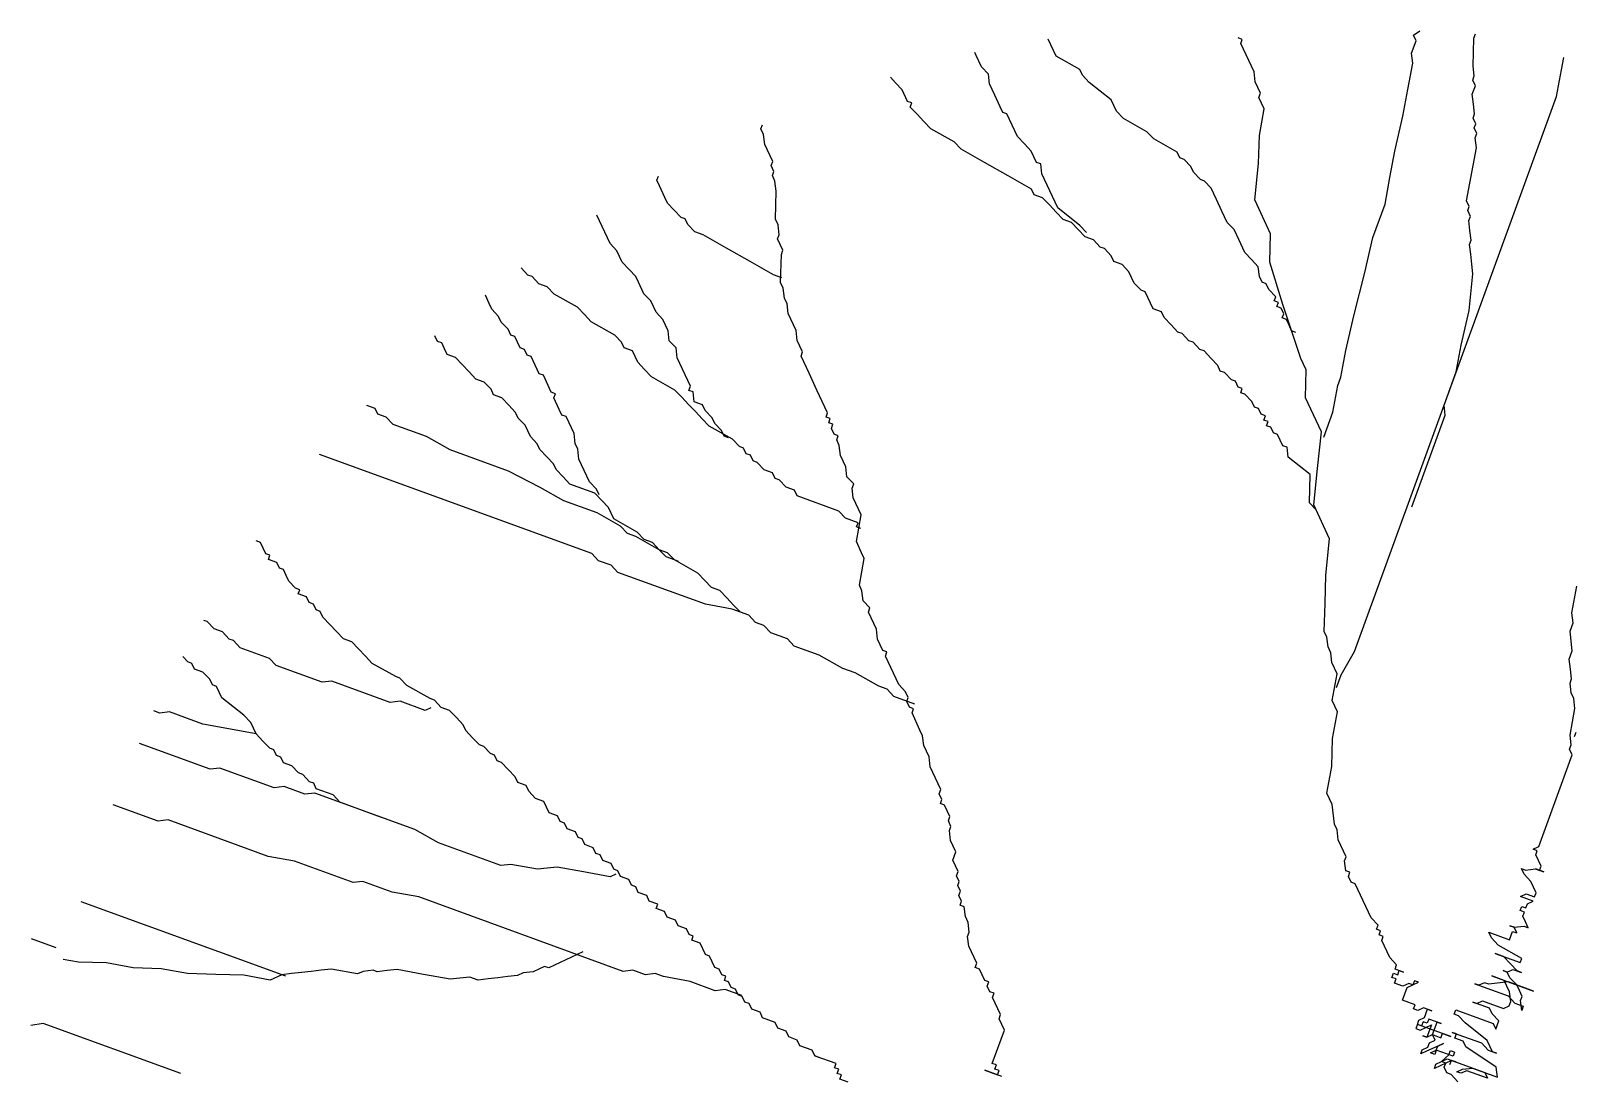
# Model space of a CAD drawing. Header units: inches. Extents: x -50945 to 250244, y -404780 to 18493.
# Drawn here: x 46233 to 46760, y -321195 to -320837 of the extents above; entities that cross this region are included whole.
import ezdxf

# ---------------------------------------------------------------- set-up
doc = ezdxf.new("R2010")
doc.units = ezdxf.units.IN
doc.header["$MEASUREMENT"] = 0
doc.linetypes.add('iGo户型优化31', pattern=[0.35, 0.25, -0.1])
doc.layers.add('iGo户型优化', color=7, linetype='Continuous')

# ---------------------------------------------------------------- blocks, each defined once
blk = doc.blocks.new('抖音iGo户型优化-0853')
at = {"layer": 'iGo户型优化', "color": 251, "ltscale": 100}
for p, q in [((-1047.16, -203444.22), (-1049.83, -203443.25)), ((-937.27, -203441.44), (-933.14, -203438.77)), ((-935.57, -203445.09), (-937.27, -203441.44)), ((-899.07, -203461.41), (-898.57, -203443.39)), ((-898.57, -203443.39), (-897.6, -203440.71)), ((-1217.89, -203454.58), (-1218.75, -203452.75)), ((-1169.94, -203447.76), (-1171.65, -203444.11)), ((-1166.54, -203455.07), (-1169.94, -203447.76)), ((-1048.13, -203446.9), (-1047.16, -203444.22)), ((-1043.03, -203457.86), (-1048.13, -203446.9)), ((-938.49, -203453.13), (-935.57, -203445.09)), ((-937.77, -203459.46), (-938.49, -203453.13)), ((-1214.49, -203461.88), (-1217.89, -203454.58)), ((-1210.11, -203466.51), (-1214.49, -203461.88)), ((-1151.46, -203463.59), (-1166.54, -203455.07)), ((-1149.76, -203467.24), (-1151.46, -203463.59)), ((-1041.33, -203461.51), (-1043.03, -203457.86)), ((-1039.62, -203465.17), (-1041.33, -203461.51)), ((-940.94, -203476.51), (-937.77, -203459.46)), ((-898.34, -203467.74), (-899.07, -203461.41)), ((-842.36, -203463.85), (-840.76, -203455.78)), ((-1269.74, -203472.11), (-1272.86, -203468.57)), ((-1265.37, -203476.73), (-1269.74, -203472.11)), ((-1209.39, -203472.84), (-1210.11, -203466.51)), ((-1205.98, -203480.15), (-1209.39, -203472.84)), ((-1145.38, -203471.87), (-1149.76, -203467.24)), ((-1131.27, -203483.07), (-1145.38, -203471.87)), ((-1038.9, -203471.5), (-1039.62, -203465.17)), ((-1037.2, -203475.15), (-1038.9, -203471.5)), ((-899.32, -203470.42), (-898.34, -203467.74)), ((-897.62, -203474.07), (-899.32, -203470.42)), ((-845.54, -203480.89), (-842.36, -203463.85)), ((-1261.96, -203484.04), (-1265.37, -203476.73)), ((-1202.58, -203487.45), (-1205.98, -203480.15)), ((-1127.86, -203490.38), (-1131.27, -203483.07)), ((-1035.49, -203478.8), (-1037.2, -203475.15)), ((-1036.47, -203481.48), (-1035.49, -203478.8)), ((-1033.07, -203488.79), (-1036.47, -203481.48)), ((-975.21, -203837.17), (-845.54, -203480.89)), ((-944.11, -203493.55), (-940.94, -203476.51)), ((-899.57, -203479.43), (-897.62, -203474.07)), ((-898.84, -203485.76), (-899.57, -203479.43)), ((-1259.29, -203485.02), (-1261.96, -203484.04)), ((-1260.26, -203487.69), (-1259.29, -203485.02)), ((-1255.88, -203492.32), (-1260.26, -203487.69)), ((-1251.5, -203496.95), (-1255.88, -203492.32)), ((-1200.88, -203491.11), (-1202.58, -203487.45)), ((-1198.2, -203492.08), (-1200.88, -203491.11)), ((-1194.8, -203499.39), (-1198.2, -203492.08)), ((-1123.49, -203495.01), (-1127.86, -203490.38)), ((-1036.24, -203505.84), (-1033.07, -203488.79)), ((-899.09, -203494.77), (-898.11, -203492.09)), ((-898.11, -203492.09), (-898.84, -203485.76)), ((-1356.04, -203501.68), (-1355.06, -203499)), ((-1354.34, -203505.34), (-1356.04, -203501.68)), ((-1247.13, -203501.58), (-1251.5, -203496.95)), ((-1232.04, -203510.1), (-1247.13, -203501.58)), ((-1193.1, -203503.04), (-1194.8, -203499.39)), ((-1191.39, -203506.69), (-1193.1, -203503.04)), ((-1108.4, -203503.53), (-1123.49, -203495.01)), ((-949.24, -203515.96), (-944.11, -203493.55)), ((-897.39, -203498.42), (-899.09, -203494.77)), ((-898.36, -203501.1), (-897.39, -203498.42)), ((-896.66, -203504.76), (-898.36, -203501.1)), ((-1353.61, -203511.67), (-1354.34, -203505.34)), ((-1350.21, -203518.97), (-1353.61, -203511.67)), ((-1227.66, -203514.73), (-1232.04, -203510.1)), ((-1187.02, -203511.32), (-1191.39, -203506.69)), ((-1182.64, -203515.95), (-1187.02, -203511.32)), ((-1104.02, -203508.16), (-1108.4, -203503.53)), ((-1088.94, -203516.68), (-1104.02, -203508.16)), ((-1036.74, -203523.86), (-1036.24, -203505.84)), ((-897.64, -203507.44), (-896.66, -203504.76)), ((-896.91, -203513.77), (-897.64, -203507.44)), ((-1348.51, -203522.63), (-1350.21, -203518.97)), ((-1349.48, -203525.3), (-1348.51, -203522.63)), ((-1212.58, -203523.25), (-1227.66, -203514.73)), ((-1180.94, -203519.6), (-1182.64, -203515.95)), ((-1179.23, -203523.25), (-1180.94, -203519.6)), ((-1087.24, -203520.33), (-1088.94, -203516.68)), ((-1084.56, -203521.31), (-1087.24, -203520.33)), ((-1080.18, -203525.94), (-1084.56, -203521.31)), ((-952.41, -203533), (-949.24, -203515.96)), ((-903.25, -203547.86), (-896.91, -203513.77)), ((-1422.86, -203534.69), (-1421.89, -203532.01)), ((-1347.78, -203528.96), (-1349.48, -203525.3)), ((-1348.75, -203531.64), (-1347.78, -203528.96)), ((-1347.05, -203535.29), (-1348.75, -203531.64)), ((-1197.49, -203531.77), (-1212.58, -203523.25)), ((-1182.41, -203540.3), (-1197.49, -203531.77)), ((-1176.56, -203524.23), (-1179.23, -203523.25)), ((-1175.83, -203530.56), (-1176.56, -203524.23)), ((-1165.62, -203552.48), (-1175.83, -203530.56)), ((-1078.48, -203529.59), (-1080.18, -203525.94)), ((-1074.1, -203534.22), (-1078.48, -203529.59)), ((-1039.18, -203547.24), (-1036.74, -203523.86)), ((-1421.16, -203538.34), (-1422.86, -203534.69)), ((-1417.76, -203545.65), (-1421.16, -203538.34)), ((-1346.33, -203541.62), (-1347.05, -203535.29)), ((-1346.82, -203559.64), (-1346.33, -203541.62)), ((-1180.71, -203543.95), (-1182.41, -203540.3)), ((-1071.42, -203535.19), (-1074.1, -203534.22)), ((-1067.05, -203539.82), (-1071.42, -203535.19)), ((-1065.34, -203543.47), (-1067.05, -203539.82)), ((-955.58, -203550.05), (-952.41, -203533)), ((-1416.06, -203549.3), (-1417.76, -203545.65)), ((-1411.68, -203553.93), (-1416.06, -203549.3)), ((-1175.35, -203545.9), (-1180.71, -203543.95)), ((-1170.97, -203550.53), (-1175.35, -203545.9)), ((-1166.6, -203555.15), (-1170.97, -203550.53)), ((-1151.51, -203563.68), (-1165.62, -203552.48)), ((-1063.64, -203547.12), (-1065.34, -203543.47)), ((-1060.24, -203554.43), (-1063.64, -203547.12)), ((-1028.97, -203569.15), (-1039.18, -203547.24)), ((-963.38, -203571.48), (-955.58, -203550.05)), ((-901.55, -203551.51), (-903.25, -203547.86)), ((-902.53, -203554.19), (-901.55, -203551.51)), ((-1459.63, -203560.74), (-1461.33, -203557.09)), ((-1454.52, -203571.7), (-1459.63, -203560.74)), ((-1407.3, -203558.55), (-1411.68, -203553.93)), ((-1404.62, -203559.53), (-1407.3, -203558.55)), ((-1402.92, -203563.18), (-1404.62, -203559.53)), ((-1345.12, -203563.29), (-1346.82, -203559.64)), ((-1162.22, -203559.78), (-1166.6, -203555.15)), ((-1156.86, -203561.73), (-1162.22, -203559.78)), ((-1152.49, -203566.36), (-1156.86, -203561.73)), ((-1056.84, -203561.73), (-1060.24, -203554.43)), ((-1052.46, -203566.36), (-1056.84, -203561.73)), ((-900.83, -203557.85), (-902.53, -203554.19)), ((-901.8, -203560.52), (-900.83, -203557.85)), ((-901.07, -203566.86), (-901.8, -203560.52)), ((-1452.82, -203575.35), (-1454.52, -203571.7)), ((-1398.54, -203567.81), (-1402.92, -203563.18)), ((-1393.19, -203569.76), (-1398.54, -203567.81)), ((-1378.11, -203578.28), (-1393.19, -203569.76)), ((-1345.37, -203572.31), (-1344.39, -203569.63)), ((-1343.67, -203575.96), (-1345.37, -203572.31)), ((-1344.39, -203569.63), (-1345.12, -203563.29)), ((-1148.11, -203570.98), (-1152.49, -203566.36)), ((-1147.13, -203568.31), (-1151.51, -203563.68)), ((-1142.75, -203572.93), (-1148.11, -203570.98)), ((-1050.76, -203570.01), (-1052.46, -203566.36)), ((-1045.65, -203580.97), (-1050.76, -203570.01)), ((-1029.47, -203587.17), (-1028.97, -203569.15)), ((-968.51, -203593.88), (-963.38, -203571.48)), ((-900.35, -203573.19), (-901.07, -203566.86)), ((-1448.44, -203579.98), (-1452.82, -203575.35)), ((-1446.74, -203583.63), (-1448.44, -203579.98)), ((-1363.02, -203586.8), (-1378.11, -203578.28)), ((-1341.97, -203579.61), (-1343.67, -203575.96)), ((-1343.44, -203600.31), (-1342.94, -203582.29)), ((-1342.94, -203582.29), (-1341.97, -203579.61)), ((-1138.38, -203577.56), (-1142.75, -203572.93)), ((-1135.7, -203578.53), (-1138.38, -203577.56)), ((-1131.32, -203583.16), (-1135.7, -203578.53)), ((-1041.27, -203585.6), (-1045.65, -203580.97)), ((-901.32, -203575.87), (-900.35, -203573.19)), ((-900.6, -203582.2), (-901.32, -203575.87)), ((-899.87, -203588.53), (-900.6, -203582.2)), ((-1505.65, -203595.57), (-1510.03, -203590.94)), ((-1445.04, -203587.29), (-1446.74, -203583.63)), ((-1440.66, -203591.92), (-1445.04, -203587.29)), ((-1436.28, -203596.54), (-1440.66, -203591.92)), ((-1347.94, -203595.33), (-1363.02, -203586.8)), ((-1129.62, -203586.81), (-1131.32, -203583.16)), ((-1124.27, -203588.76), (-1129.62, -203586.81)), ((-1119.89, -203593.39), (-1124.27, -203588.76)), ((-1036.89, -203590.23), (-1041.27, -203585.6)), ((-1036.17, -203596.56), (-1036.89, -203590.23)), ((-1021.21, -203614.45), (-1029.47, -203587.17)), ((-899.14, -203594.86), (-899.87, -203588.53)), ((-1502.97, -203596.54), (-1505.65, -203595.57)), ((-1498.59, -203601.17), (-1502.97, -203596.54)), ((-1493.24, -203603.11), (-1498.59, -203601.17)), ((-1434.58, -203600.2), (-1436.28, -203596.54)), ((-1431.18, -203607.5), (-1434.58, -203600.2)), ((-1342.58, -203597.28), (-1347.94, -203595.33)), ((-1341.73, -203603.96), (-1343.44, -203600.31)), ((-1116.48, -203600.7), (-1119.89, -203593.39)), ((-1112.11, -203605.32), (-1116.48, -203600.7)), ((-1034.47, -203600.21), (-1036.17, -203596.56)), ((-1031.79, -203601.19), (-1034.47, -203600.21)), ((-1030.09, -203604.84), (-1031.79, -203601.19)), ((-975.58, -203621.65), (-968.51, -203593.88)), ((-901.59, -203618.24), (-899.14, -203594.86)), ((-1530.48, -203613.83), (-1532.91, -203608.55)), ((-1488.86, -203607.74), (-1493.24, -203603.11)), ((-1473.78, -203616.27), (-1488.86, -203607.74)), ((-1426.8, -203612.13), (-1431.18, -203607.5)), ((-1425.1, -203615.78), (-1426.8, -203612.13)), ((-1341.01, -203610.3), (-1341.73, -203603.96)), ((-1339.31, -203613.95), (-1341.01, -203610.3)), ((-1109.43, -203606.3), (-1112.11, -203605.32)), ((-1106.03, -203613.6), (-1109.43, -203606.3)), ((-1025.71, -203609.47), (-1030.09, -203604.84)), ((-1026.68, -203612.15), (-1025.71, -203609.47)), ((-1024.01, -203613.12), (-1026.68, -203612.15)), ((-1528.78, -203617.48), (-1530.48, -203613.83)), ((-1524.4, -203622.11), (-1528.78, -203617.48)), ((-1522.7, -203625.76), (-1524.4, -203622.11)), ((-1469.4, -203620.89), (-1473.78, -203616.27)), ((-1465.02, -203625.52), (-1469.4, -203620.89)), ((-1423.4, -203619.43), (-1425.1, -203615.78)), ((-1419.02, -203624.06), (-1423.4, -203619.43)), ((-1338.58, -203620.28), (-1339.31, -203613.95)), ((-1336.88, -203623.93), (-1338.58, -203620.28)), ((-1104.32, -203617.26), (-1106.03, -203613.6)), ((-1098.97, -203619.2), (-1104.32, -203617.26)), ((-1097.27, -203622.86), (-1098.97, -203619.2)), ((-1024.98, -203615.8), (-1024.01, -203613.12)), ((-1022.31, -203616.77), (-1024.98, -203615.8)), ((-1020.6, -203620.43), (-1022.31, -203616.77)), ((-1021.58, -203623.1), (-1020.6, -203620.43)), ((-1009.55, -203649.03), (-1021.21, -203614.45)), ((-980.7, -203644.05), (-975.58, -203621.65)), ((-906.71, -203640.64), (-901.59, -203618.24)), ((-1518.32, -203630.39), (-1522.7, -203625.76)), ((-1516.62, -203634.04), (-1518.32, -203630.39)), ((-1449.93, -203634.04), (-1465.02, -203625.52)), ((-1415.62, -203631.37), (-1419.02, -203624.06)), ((-1414.89, -203637.7), (-1415.62, -203631.37)), ((-1335.18, -203627.59), (-1336.88, -203623.93)), ((-1333.47, -203631.24), (-1335.18, -203627.59)), ((-1332.75, -203637.57), (-1333.47, -203631.24)), ((-1092.89, -203627.49), (-1097.27, -203622.86)), ((-1088.51, -203632.11), (-1092.89, -203627.49)), ((-1018.9, -203624.08), (-1021.58, -203623.1)), ((-1017.2, -203627.73), (-1018.9, -203624.08)), ((-1015.5, -203631.38), (-1017.2, -203627.73)), ((-1012.82, -203632.36), (-1015.5, -203631.38)), ((-1563.59, -203638.18), (-1565.3, -203634.53)), ((-1560.92, -203639.15), (-1563.59, -203638.18)), ((-1559.22, -203642.81), (-1560.92, -203639.15)), ((-1513.94, -203635.02), (-1516.62, -203634.04)), ((-1512.24, -203638.67), (-1513.94, -203635.02)), ((-1510.54, -203642.32), (-1512.24, -203638.67)), ((-1445.56, -203638.67), (-1449.93, -203634.04)), ((-1443.85, -203642.32), (-1445.56, -203638.67)), ((-1410.51, -203642.33), (-1414.89, -203637.7)), ((-1331.05, -203641.22), (-1332.75, -203637.57)), ((-1329.34, -203644.88), (-1331.05, -203641.22)), ((-1085.84, -203633.09), (-1088.51, -203632.11)), ((-1081.46, -203637.71), (-1085.84, -203633.09)), ((-1078.78, -203638.69), (-1081.46, -203637.71)), ((-1074.4, -203643.32), (-1078.78, -203638.69)), ((-909.89, -203657.69), (-906.71, -203640.64)), ((-1557.51, -203646.46), (-1559.22, -203642.81)), ((-1552.16, -203648.41), (-1557.51, -203646.46)), ((-1547.78, -203653.04), (-1552.16, -203648.41)), ((-1507.86, -203643.3), (-1510.54, -203642.32)), ((-1506.16, -203646.95), (-1507.86, -203643.3)), ((-1503.49, -203647.92), (-1506.16, -203646.95)), ((-1498.38, -203658.88), (-1503.49, -203647.92)), ((-1438.5, -203644.27), (-1443.85, -203642.32)), ((-1435.1, -203651.58), (-1438.5, -203644.27)), ((-1430.72, -203656.21), (-1435.1, -203651.58)), ((-1409.78, -203648.66), (-1410.51, -203642.33)), ((-1408.08, -203652.31), (-1409.78, -203648.66)), ((-1330.32, -203647.56), (-1329.34, -203644.88)), ((-1326.92, -203654.86), (-1330.32, -203647.56)), ((-1071.73, -203644.29), (-1074.4, -203643.32)), ((-1067.35, -203648.92), (-1071.73, -203644.29)), ((-1062.97, -203653.54), (-1067.35, -203648.92)), ((-1006.14, -203656.34), (-1009.55, -203649.03)), ((-983.88, -203661.1), (-980.7, -203644.05)), ((-1543.4, -203657.66), (-1547.78, -203653.04)), ((-1539.03, -203662.29), (-1543.4, -203657.66)), ((-1495.7, -203659.86), (-1498.38, -203658.88)), ((-1490.6, -203670.82), (-1495.7, -203659.86)), ((-1426.34, -203660.83), (-1430.72, -203656.21)), ((-1411.26, -203669.36), (-1426.34, -203660.83)), ((-1406.38, -203655.96), (-1408.08, -203652.31)), ((-1401.28, -203666.92), (-1406.38, -203655.96)), ((-1325.21, -203658.51), (-1326.92, -203654.86)), ((-1320.11, -203669.47), (-1325.21, -203658.51)), ((-1061.27, -203657.2), (-1062.97, -203653.54)), ((-1058.59, -203658.17), (-1061.27, -203657.2)), ((-1054.21, -203662.8), (-1058.59, -203658.17)), ((-1006.64, -203674.36), (-1006.14, -203656.34)), ((-985.83, -203666.45), (-983.88, -203661.1)), ((-917.69, -203679.12), (-909.89, -203657.69)), ((-1533.67, -203664.24), (-1539.03, -203662.29)), ((-1529.29, -203668.87), (-1533.67, -203664.24)), ((-1527.59, -203672.52), (-1529.29, -203668.87)), ((-1487.92, -203671.79), (-1490.6, -203670.82)), ((-1406.88, -203673.98), (-1411.26, -203669.36)), ((-1402.25, -203669.6), (-1401.28, -203666.92)), ((-1399.57, -203670.58), (-1402.25, -203669.6)), ((-1398.85, -203676.91), (-1399.57, -203670.58)), ((-1318.41, -203673.13), (-1320.11, -203669.47)), ((-1051.54, -203663.77), (-1054.21, -203662.8)), ((-1049.83, -203667.43), (-1051.54, -203663.77)), ((-1047.16, -203668.4), (-1049.83, -203667.43)), ((-1048.13, -203671.08), (-1047.16, -203668.4)), ((-1045.46, -203672.05), (-1048.13, -203671.08)), ((-989, -203683.5), (-985.83, -203666.45)), ((-1603.53, -203681.28), (-1608.89, -203679.33)), ((-1601.83, -203684.93), (-1603.53, -203681.28)), ((-1522.24, -203674.47), (-1527.59, -203672.52)), ((-1517.86, -203679.09), (-1522.24, -203674.47)), ((-1513.48, -203683.72), (-1517.86, -203679.09)), ((-1488.9, -203674.47), (-1487.92, -203671.79)), ((-1485.49, -203681.77), (-1488.9, -203674.47)), ((-1402.5, -203678.61), (-1406.88, -203673.98)), ((-1398.12, -203683.24), (-1402.5, -203678.61)), ((-1393.49, -203678.86), (-1398.85, -203676.91)), ((-1391.79, -203682.51), (-1393.49, -203678.86)), ((-1315, -203680.43), (-1318.41, -203673.13)), ((-1313.3, -203684.08), (-1315, -203680.43)), ((-1041.08, -203676.68), (-1045.46, -203672.05)), ((-1039.38, -203680.33), (-1041.08, -203676.68)), ((-1036.7, -203681.31), (-1039.38, -203680.33)), ((-1035, -203684.96), (-1036.7, -203681.31)), ((-1003.24, -203681.66), (-1006.64, -203674.36)), ((-916.96, -203685.45), (-917.69, -203679.12)), ((-1596.48, -203686.88), (-1601.83, -203684.93)), ((-1592.1, -203691.51), (-1596.48, -203686.88)), ((-1570.69, -203699.3), (-1592.1, -203691.51)), ((-1511.78, -203687.37), (-1513.48, -203683.72)), ((-1507.4, -203692), (-1511.78, -203687.37)), ((-1483.79, -203685.43), (-1485.49, -203681.77)), ((-1481.12, -203686.4), (-1483.79, -203685.43)), ((-1477.71, -203693.71), (-1481.12, -203686.4)), ((-1393.74, -203687.87), (-1398.12, -203683.24)), ((-1389.36, -203692.49), (-1393.74, -203687.87)), ((-1387.41, -203687.14), (-1391.79, -203682.51)), ((-1385.71, -203690.79), (-1387.41, -203687.14)), ((-1381.33, -203695.42), (-1385.71, -203690.79)), ((-1314.28, -203686.76), (-1313.3, -203684.08)), ((-1311.6, -203687.74), (-1314.28, -203686.76)), ((-1312.58, -203690.42), (-1311.6, -203687.74)), ((-1309.9, -203691.39), (-1312.58, -203690.42)), ((-1310.87, -203694.07), (-1309.9, -203691.39)), ((-1032.32, -203685.93), (-1035, -203684.96)), ((-1033.3, -203688.61), (-1032.32, -203685.93)), ((-1030.62, -203689.59), (-1033.3, -203688.61)), ((-1031.6, -203692.27), (-1030.62, -203689.59)), ((-999.83, -203688.97), (-1003.24, -203681.66)), ((-996.43, -203696.28), (-999.83, -203688.97)), ((-994.85, -203699.57), (-989, -203683.5)), ((-938.41, -203744.38), (-916.96, -203685.45)), ((-1555.6, -203707.83), (-1570.69, -203699.3)), ((-1504, -203699.31), (-1507.4, -203692)), ((-1499.62, -203703.93), (-1504, -203699.31)), ((-1476.01, -203697.36), (-1477.71, -203693.71)), ((-1475.28, -203703.69), (-1476.01, -203697.36)), ((-1374.28, -203701.02), (-1389.36, -203692.49)), ((-1379.63, -203699.07), (-1381.33, -203695.42)), ((-1376.96, -203700.04), (-1379.63, -203699.07)), ((-1369.9, -203705.64), (-1374.28, -203701.02)), ((-1309.17, -203697.72), (-1310.87, -203694.07)), ((-1306.5, -203698.7), (-1309.17, -203697.72)), ((-1307.47, -203701.38), (-1306.5, -203698.7)), ((-1305.77, -203705.03), (-1307.47, -203701.38)), ((-1028.92, -203693.24), (-1031.6, -203692.27)), ((-1027.22, -203696.89), (-1028.92, -203693.24)), ((-1024.54, -203697.87), (-1027.22, -203696.89)), ((-1022.84, -203701.52), (-1024.54, -203697.87)), ((-998.88, -203719.65), (-996.43, -203696.28)), ((-1464.61, -203774.31), (-1639.35, -203710.72)), ((-1518.13, -203721.47), (-1555.6, -203707.83)), ((-1497.92, -203707.59), (-1499.62, -203703.93)), ((-1493.54, -203712.21), (-1497.92, -203707.59)), ((-1473.58, -203707.34), (-1475.28, -203703.69)), ((-1472.86, -203713.68), (-1473.58, -203707.34)), ((-1367.22, -203706.62), (-1369.9, -203705.64)), ((-1365.52, -203710.27), (-1367.22, -203706.62)), ((-1362.85, -203711.25), (-1365.52, -203710.27)), ((-1361.14, -203714.9), (-1362.85, -203711.25)), ((-1305.04, -203711.36), (-1305.77, -203705.03)), ((-1021.14, -203705.17), (-1022.84, -203701.52)), ((-1018.46, -203706.15), (-1021.14, -203705.17)), ((-1017.73, -203712.48), (-1018.46, -203706.15)), ((-1489.16, -203716.84), (-1493.54, -203712.21)), ((-1487.46, -203720.49), (-1489.16, -203716.84)), ((-1483.08, -203725.12), (-1487.46, -203720.49)), ((-1471.15, -203717.33), (-1472.86, -203713.68)), ((-1467.75, -203724.64), (-1471.15, -203717.33)), ((-1358.47, -203715.87), (-1361.14, -203714.9)), ((-1354.09, -203720.5), (-1358.47, -203715.87)), ((-1348.74, -203722.45), (-1354.09, -203720.5)), ((-1303.34, -203715.01), (-1305.04, -203711.36)), ((-1301.64, -203718.67), (-1303.34, -203715.01)), ((-1300.91, -203725), (-1301.64, -203718.67)), ((-1003.62, -203723.68), (-1017.73, -203712.48)), ((-1001.32, -203743.03), (-998.88, -203719.65)), ((-1497.69, -203731.94), (-1518.13, -203721.47)), ((-1478.7, -203729.75), (-1483.08, -203725.12)), ((-1462.65, -203735.59), (-1478.7, -203729.75)), ((-1466.05, -203728.29), (-1467.75, -203724.64)), ((-1461.67, -203732.92), (-1466.05, -203728.29)), ((-1347.03, -203726.1), (-1348.74, -203722.45)), ((-1344.36, -203727.08), (-1347.03, -203726.1)), ((-1339.98, -203731.7), (-1344.36, -203727.08)), ((-1296.53, -203729.63), (-1300.91, -203725)), ((-1297.51, -203732.3), (-1296.53, -203729.63)), ((-1004.12, -203741.7), (-1003.62, -203723.68)), ((-1482.6, -203740.46), (-1497.69, -203731.94)), ((-1461.19, -203748.26), (-1482.6, -203740.46)), ((-1458.27, -203740.22), (-1462.65, -203735.59)), ((-1459.97, -203736.57), (-1461.67, -203732.92)), ((-1453.89, -203744.85), (-1458.27, -203740.22)), ((-1334.63, -203733.65), (-1339.98, -203731.7)), ((-1332.92, -203737.3), (-1334.63, -203733.65)), ((-1306.16, -203747.05), (-1332.92, -203737.3)), ((-1296.78, -203738.64), (-1297.51, -203732.3)), ((-1293.38, -203745.94), (-1296.78, -203738.64)), ((-1446.11, -203756.78), (-1461.19, -203748.26)), ((-1450.49, -203752.15), (-1453.89, -203744.85)), ((-1301.78, -203751.67), (-1306.16, -203747.05)), ((-1294.85, -203766.64), (-1291.68, -203749.59)), ((-1291.68, -203749.59), (-1293.38, -203745.94)), ((-999.74, -203746.33), (-1004.12, -203741.7)), ((-991.11, -203764.95), (-1001.32, -203743.03)), ((-1435.4, -203760.68), (-1450.49, -203752.15)), ((-1441.73, -203761.41), (-1446.11, -203756.78)), ((-1431.02, -203765.31), (-1435.4, -203760.68)), ((-1293.75, -203754.6), (-1301.78, -203751.67)), ((-1294.72, -203757.28), (-1293.75, -203754.6)), ((-1292.05, -203758.25), (-1294.72, -203757.28)), ((-1677.28, -203767.17), (-1679.96, -203766.19)), ((-1675.58, -203770.82), (-1677.28, -203767.17)), ((-1436.38, -203763.36), (-1441.73, -203761.41)), ((-1421.29, -203771.88), (-1436.38, -203763.36)), ((-1425.67, -203767.25), (-1431.02, -203765.31)), ((-1421.29, -203771.88), (-1425.67, -203767.25)), ((-1291.45, -203773.95), (-1294.85, -203766.64)), ((-993.56, -203788.33), (-991.11, -203764.95)), ((-1673.88, -203774.47), (-1675.58, -203770.82)), ((-1671.2, -203775.45), (-1673.88, -203774.47)), ((-1672.17, -203778.13), (-1671.2, -203775.45)), ((-1666.82, -203780.07), (-1672.17, -203778.13)), ((-1665.12, -203783.73), (-1666.82, -203780.07)), ((-1460.23, -203778.94), (-1464.61, -203774.31)), ((-1452.2, -203781.86), (-1460.23, -203778.94)), ((-1415.94, -203773.83), (-1421.29, -203771.88)), ((-1416.91, -203776.51), (-1421.29, -203771.88)), ((-1411.56, -203778.46), (-1416.91, -203776.51)), ((-1411.56, -203778.46), (-1415.94, -203773.83)), ((-1396.47, -203786.98), (-1411.56, -203778.46)), ((-1408.88, -203779.43), (-1411.56, -203778.46)), ((-1292.92, -203794.65), (-1289.75, -203777.6)), ((-1289.75, -203777.6), (-1291.45, -203773.95)), ((-1662.44, -203784.7), (-1665.12, -203783.73)), ((-1660.74, -203788.35), (-1662.44, -203784.7)), ((-1659.04, -203792.01), (-1660.74, -203788.35)), ((-1447.83, -203786.49), (-1452.2, -203781.86)), ((-1391.62, -203806.95), (-1447.83, -203786.49)), ((-1392.1, -203791.61), (-1396.47, -203786.98)), ((-994.05, -203806.35), (-993.56, -203788.33)), ((-1654.66, -203796.63), (-1659.04, -203792.01)), ((-1651.98, -203797.61), (-1654.66, -203796.63)), ((-1652.96, -203800.29), (-1651.98, -203797.61)), ((-1647.61, -203802.24), (-1652.96, -203800.29)), ((-1387.72, -203796.24), (-1392.1, -203791.61)), ((-1382.36, -203798.18), (-1387.72, -203796.24)), ((-1377.99, -203802.81), (-1382.36, -203798.18)), ((-1291.22, -203798.3), (-1292.92, -203794.65)), ((-1290.49, -203804.63), (-1291.22, -203798.3)), ((-835.62, -203812.44), (-832.44, -203795.4)), ((-1645.9, -203805.89), (-1647.61, -203802.24)), ((-1643.23, -203806.86), (-1645.9, -203805.89)), ((-1641.53, -203810.52), (-1643.23, -203806.86)), ((-1374.58, -203810.12), (-1391.62, -203806.95)), ((-1373.61, -203807.44), (-1377.99, -203802.81)), ((-1369.23, -203812.07), (-1374.58, -203810.12)), ((-1369.23, -203812.07), (-1373.61, -203807.44)), ((-1286.11, -203809.26), (-1290.49, -203804.63)), ((-1287.09, -203811.94), (-1286.11, -203809.26)), ((-994.55, -203824.37), (-994.05, -203806.35)), ((-1711.42, -203818.06), (-1713.5, -203817.3)), ((-1707.04, -203822.69), (-1711.42, -203818.06)), ((-1638.85, -203811.49), (-1641.53, -203810.52)), ((-1637.15, -203815.14), (-1638.85, -203811.49)), ((-1628.39, -203824.4), (-1637.15, -203815.14)), ((-1363.88, -203814.01), (-1369.23, -203812.07)), ((-1359.5, -203818.64), (-1363.88, -203814.01)), ((-1354.14, -203820.59), (-1359.5, -203818.64)), ((-1283.68, -203819.24), (-1287.09, -203811.94)), ((-1281.98, -203822.9), (-1283.68, -203819.24)), ((-836.84, -203824.13), (-834.89, -203818.78)), ((-834.89, -203818.78), (-835.62, -203812.44)), ((-1701.69, -203824.64), (-1707.04, -203822.69)), ((-1697.31, -203829.26), (-1701.69, -203824.64)), ((-1694.64, -203830.24), (-1697.31, -203829.26)), ((-1690.26, -203834.87), (-1694.64, -203830.24)), ((-1624.01, -203829.03), (-1628.39, -203824.4)), ((-1618.66, -203830.97), (-1624.01, -203829.03)), ((-1349.77, -203825.22), (-1354.14, -203820.59)), ((-1339.06, -203829.11), (-1349.77, -203825.22)), ((-1334.68, -203833.74), (-1339.06, -203829.11)), ((-1281.26, -203829.23), (-1281.98, -203822.9)), ((-1279.55, -203832.88), (-1281.26, -203829.23)), ((-992.85, -203828.02), (-994.55, -203824.37)), ((-992.12, -203834.35), (-992.85, -203828.02)), ((-835.39, -203836.8), (-836.84, -203824.13)), ((-1671.52, -203841.69), (-1690.26, -203834.87)), ((-1614.28, -203835.6), (-1618.66, -203830.97)), ((-1609.9, -203840.23), (-1614.28, -203835.6)), ((-1318.62, -203839.59), (-1334.68, -203833.74)), ((-1303.54, -203848.11), (-1318.62, -203839.59)), ((-1277.85, -203836.53), (-1279.55, -203832.88)), ((-1275.18, -203837.51), (-1277.85, -203836.53)), ((-1276.15, -203840.19), (-1275.18, -203837.51)), ((-990.42, -203838.01), (-992.12, -203834.35)), ((-989.69, -203844.34), (-990.42, -203838.01)), ((-983.74, -203852.26), (-975.21, -203837.17)), ((-837.34, -203842.15), (-835.39, -203836.8)), ((-1723.85, -203843.87), (-1727.1, -203840.44)), ((-1721.17, -203844.85), (-1723.85, -203843.87)), ((-1719.47, -203848.5), (-1721.17, -203844.85)), ((-1714.12, -203850.45), (-1719.47, -203848.5)), ((-1667.14, -203846.31), (-1671.52, -203841.69)), ((-1637.7, -203857.03), (-1667.14, -203846.31)), ((-1605.53, -203844.86), (-1609.9, -203840.23)), ((-1590.44, -203853.38), (-1605.53, -203844.86)), ((-1295.51, -203851.03), (-1303.54, -203848.11)), ((-1272.75, -203847.49), (-1276.15, -203840.19)), ((-1271.05, -203851.15), (-1272.75, -203847.49)), ((-986.29, -203851.65), (-989.69, -203844.34)), ((-836.61, -203848.49), (-837.34, -203842.15)), ((-835.88, -203854.82), (-836.61, -203848.49)), ((-1709.74, -203855.08), (-1714.12, -203850.45)), ((-1708.04, -203858.73), (-1709.74, -203855.08)), ((-1705.36, -203859.7), (-1708.04, -203858.73)), ((-1703.66, -203863.36), (-1705.36, -203859.7)), ((-1631.37, -203856.3), (-1637.7, -203857.03)), ((-1593.9, -203869.94), (-1631.37, -203856.3)), ((-1587.76, -203854.35), (-1590.44, -203853.38)), ((-1583.39, -203858.98), (-1587.76, -203854.35)), ((-1568.3, -203867.5), (-1583.39, -203858.98)), ((-1280.42, -203859.56), (-1295.51, -203851.03)), ((-1275.07, -203861.51), (-1280.42, -203859.56)), ((-1267.64, -203858.45), (-1271.05, -203851.15)), ((-1263.26, -203863.08), (-1267.64, -203858.45)), ((-989.46, -203868.69), (-986.29, -203851.65)), ((-986.66, -203860.3), (-983.74, -203852.26)), ((-836.86, -203857.5), (-835.88, -203854.82)), ((-836.13, -203863.83), (-836.86, -203857.5)), ((-1701.96, -203867.01), (-1703.66, -203863.36)), ((-1687.85, -203878.21), (-1701.96, -203867.01)), ((-1587.57, -203869.21), (-1593.9, -203869.94)), ((-1571.51, -203875.05), (-1587.57, -203869.21)), ((-1565.62, -203868.48), (-1568.3, -203867.5)), ((-1561.25, -203873.11), (-1565.62, -203868.48)), ((-1270.69, -203866.13), (-1275.07, -203861.51)), ((-1257.31, -203871), (-1270.69, -203866.13)), ((-1261.56, -203866.73), (-1263.26, -203863.08)), ((-1262.54, -203869.41), (-1261.56, -203866.73)), ((-1260.84, -203873.06), (-1262.54, -203869.41)), ((-986.06, -203876), (-989.46, -203868.69)), ((-834.43, -203867.48), (-836.13, -203863.83)), ((-833.7, -203873.81), (-834.43, -203867.48)), ((-1741.88, -203876.75), (-1745.6, -203875.4)), ((-1735.55, -203876.02), (-1741.88, -203876.75)), ((-1714.14, -203883.81), (-1735.55, -203876.02)), ((-1683.47, -203882.84), (-1687.85, -203878.21)), ((-1567.86, -203873.35), (-1571.51, -203875.05)), ((-1555.89, -203875.05), (-1561.25, -203873.11)), ((-1551.51, -203879.68), (-1555.89, -203875.05)), ((-1547.14, -203884.31), (-1551.51, -203879.68)), ((-1258.16, -203874.04), (-1260.84, -203873.06)), ((-1259.13, -203876.72), (-1258.16, -203874.04)), ((-1254.03, -203887.68), (-1259.13, -203876.72)), ((-989.23, -203893.04), (-986.06, -203876)), ((-836.88, -203890.86), (-833.7, -203873.81)), ((-1680.07, -203890.15), (-1714.14, -203883.81)), ((-1680.07, -203890.15), (-1683.47, -203882.84)), ((-1545.43, -203887.96), (-1547.14, -203884.31)), ((-1541.06, -203892.59), (-1545.43, -203887.96)), ((-1252.33, -203891.33), (-1254.03, -203887.68)), ((-833.99, -203891.79), (-833.02, -203889.11)), ((-1709.53, -203912.79), (-1754.9, -203896.28)), ((-1675.69, -203894.77), (-1680.07, -203890.15)), ((-1671.31, -203899.4), (-1675.69, -203894.77)), ((-1668.63, -203900.38), (-1671.31, -203899.4)), ((-1536.68, -203897.22), (-1541.06, -203892.59)), ((-1534, -203898.19), (-1536.68, -203897.22)), ((-1529.62, -203902.82), (-1534, -203898.19)), ((-1251.6, -203897.66), (-1252.33, -203891.33)), ((-1249.9, -203901.31), (-1251.6, -203897.66)), ((-989.73, -203911.07), (-989.23, -203893.04)), ((-837.13, -203899.87), (-836.15, -203897.19)), ((-836.15, -203897.19), (-836.88, -203890.86)), ((-1666.93, -203904.03), (-1668.63, -203900.38)), ((-1664.25, -203905), (-1666.93, -203904.03)), ((-1662.55, -203908.66), (-1664.25, -203905)), ((-1657.2, -203910.6), (-1662.55, -203908.66)), ((-1526.95, -203903.79), (-1529.62, -203902.82)), ((-1525.24, -203907.44), (-1526.95, -203903.79)), ((-1522.57, -203908.42), (-1525.24, -203907.44)), ((-1518.19, -203913.05), (-1522.57, -203908.42)), ((-1248.2, -203904.97), (-1249.9, -203901.31)), ((-1247.47, -203911.3), (-1248.2, -203904.97)), ((-856.87, -203962.46), (-835.42, -203903.52)), ((-835.42, -203903.52), (-837.13, -203899.87)), ((-1703.2, -203912.06), (-1709.53, -203912.79)), ((-1668.4, -203924.73), (-1703.2, -203912.06)), ((-1652.82, -203915.23), (-1657.2, -203910.6)), ((-1650.14, -203916.21), (-1652.82, -203915.23)), ((-1645.77, -203920.83), (-1650.14, -203916.21)), ((-1513.81, -203917.67), (-1518.19, -203913.05)), ((-1512.11, -203921.33), (-1513.81, -203917.67)), ((-1244.07, -203918.6), (-1247.47, -203911.3)), ((-1242.37, -203922.26), (-1244.07, -203918.6)), ((-992.9, -203928.11), (-989.73, -203911.07)), ((-1662.07, -203924), (-1668.4, -203924.73)), ((-1648.69, -203928.87), (-1662.07, -203924)), ((-1642.36, -203928.14), (-1648.69, -203928.87)), ((-1643.09, -203921.81), (-1645.77, -203920.83)), ((-1641.39, -203925.46), (-1643.09, -203921.81)), ((-1578.12, -203951.52), (-1642.36, -203928.14)), ((-1630.68, -203929.36), (-1641.39, -203925.46)), ((-1626.3, -203933.98), (-1630.68, -203929.36)), ((-1506.76, -203923.27), (-1512.11, -203921.33)), ((-1505.05, -203926.93), (-1506.76, -203923.27)), ((-1500.68, -203931.56), (-1505.05, -203926.93)), ((-1240.66, -203925.91), (-1242.37, -203922.26)), ((-1241.64, -203928.59), (-1240.66, -203925.91)), ((-1239.94, -203932.24), (-1241.64, -203928.59)), ((-989.5, -203935.42), (-992.9, -203928.11)), ((-1742.89, -203946.16), (-1771.65, -203935.69)), ((-1599.54, -203943.73), (-1626.3, -203933.98)), ((-1495.32, -203933.5), (-1500.68, -203931.56)), ((-1493.62, -203937.16), (-1495.32, -203933.5)), ((-1491.92, -203940.81), (-1493.62, -203937.16)), ((-1240.91, -203934.92), (-1239.94, -203932.24)), ((-1238.24, -203935.89), (-1240.91, -203934.92)), ((-1236.53, -203939.55), (-1238.24, -203935.89)), ((-988.05, -203948.08), (-989.5, -203935.42)), ((-1736.56, -203945.42), (-1742.89, -203946.16)), ((-1672.32, -203968.81), (-1736.56, -203945.42)), ((-1486.57, -203942.76), (-1491.92, -203940.81)), ((-1484.86, -203946.41), (-1486.57, -203942.76)), ((-1482.19, -203947.39), (-1484.86, -203946.41)), ((-1480.49, -203951.04), (-1482.19, -203947.39)), ((-1234.83, -203943.2), (-1236.53, -203939.55)), ((-1235.81, -203945.88), (-1234.83, -203943.2)), ((-1234.11, -203949.53), (-1235.81, -203945.88)), ((-986.35, -203951.73), (-988.05, -203948.08)), ((-1563.04, -203960.04), (-1578.12, -203951.52)), ((-1475.13, -203952.99), (-1480.49, -203951.04)), ((-1473.43, -203956.64), (-1475.13, -203952.99)), ((-1470.75, -203957.61), (-1473.43, -203956.64)), ((-1469.05, -203961.27), (-1470.75, -203957.61)), ((-1235.08, -203952.21), (-1234.11, -203949.53)), ((-1234.35, -203958.54), (-1235.08, -203952.21)), ((-1230.95, -203965.85), (-1234.35, -203958.54)), ((-985.62, -203958.07), (-986.35, -203951.73)), ((-982.22, -203965.37), (-985.62, -203958.07)), ((-1655.29, -203971.97), (-1672.32, -203968.81)), ((-1522.89, -203974.66), (-1563.04, -203960.04)), ((-1463.7, -203963.22), (-1469.05, -203961.27)), ((-1462, -203966.87), (-1463.7, -203963.22)), ((-1459.32, -203967.84), (-1462, -203966.87)), ((-1457.62, -203971.5), (-1459.32, -203967.84)), ((-1232.9, -203971.21), (-1230.95, -203965.85)), ((-980.51, -203969.02), (-982.22, -203965.37)), ((-860.53, -203964.16), (-856.87, -203962.46)), ((-857.85, -203965.13), (-860.53, -203964.16)), ((-858.82, -203967.81), (-857.85, -203965.13)), ((-857.12, -203971.47), (-858.82, -203967.81)), ((-1617.81, -203985.61), (-1655.29, -203971.97)), ((-1516.56, -203973.93), (-1522.89, -203974.66)), ((-1499.53, -203977.09), (-1516.56, -203973.93)), ((-1493.2, -203976.36), (-1499.53, -203977.09)), ((-1486.87, -203975.63), (-1493.2, -203976.36)), ((-1469.83, -203978.8), (-1486.87, -203975.63)), ((-1452.8, -203981.97), (-1469.83, -203978.8)), ((-1452.27, -203973.44), (-1457.62, -203971.5)), ((-1450.56, -203977.1), (-1452.27, -203973.44)), ((-1447.89, -203978.07), (-1450.56, -203977.1)), ((-1446.19, -203981.72), (-1447.89, -203978.07)), ((-1231.2, -203974.86), (-1232.9, -203971.21)), ((-1229.5, -203978.51), (-1231.2, -203974.86)), ((-1230.47, -203981.19), (-1229.5, -203978.51)), ((-981.49, -203971.7), (-980.51, -203969.02)), ((-980.76, -203978.04), (-981.49, -203971.7)), ((-978.09, -203979.01), (-980.76, -203978.04)), ((-866.38, -203980.23), (-868.08, -203976.58)), ((-868.08, -203976.58), (-865.4, -203977.55)), ((-865.4, -203977.55), (-859.07, -203976.82)), ((-859.07, -203976.82), (-856.4, -203977.8)), ((-859.07, -203976.82), (-853.72, -203978.77)), ((-853.72, -203978.77), (-859.07, -203976.82)), ((-855.42, -203975.12), (-857.12, -203971.47)), ((-856.4, -203977.8), (-855.42, -203975.12)), ((-1611.48, -203984.88), (-1617.81, -203985.61)), ((-1592.75, -203991.7), (-1611.48, -203984.88)), ((-1449.15, -203980.26), (-1452.8, -203981.97)), ((-1440.83, -203983.67), (-1446.19, -203981.72)), ((-1439.13, -203987.33), (-1440.83, -203983.67)), ((-1436.45, -203988.3), (-1439.13, -203987.33)), ((-1434.75, -203991.95), (-1436.45, -203988.3)), ((-1228.77, -203984.84), (-1230.47, -203981.19)), ((-1229.75, -203987.52), (-1228.77, -203984.84)), ((-1228.04, -203991.17), (-1229.75, -203987.52)), ((-979.06, -203981.69), (-978.09, -203979.01)), ((-977.36, -203985.34), (-979.06, -203981.69)), ((-974.68, -203986.32), (-977.36, -203985.34)), ((-971.28, -203993.62), (-974.68, -203986.32)), ((-862, -203984.86), (-866.38, -203980.23)), ((-858.59, -203992.17), (-862, -203984.86)), ((-1660.92, -204045.76), (-1792.38, -203997.91)), ((-1575.71, -203994.87), (-1592.75, -203991.7)), ((-1444.56, -204042.6), (-1575.71, -203994.87)), ((-1429.4, -203993.9), (-1434.75, -203991.95)), ((-1427.7, -203997.55), (-1429.4, -203993.9)), ((-1422.34, -203999.5), (-1427.7, -203997.55)), ((-1229.02, -203993.85), (-1228.04, -203991.17)), ((-1227.32, -203997.51), (-1229.02, -203993.85)), ((-1228.29, -204000.19), (-1227.32, -203997.51)), ((-969.58, -203997.27), (-971.28, -203993.62)), ((-964.47, -204008.23), (-969.58, -203997.27)), ((-868.57, -203994.6), (-864.92, -203992.9)), ((-860.54, -203997.52), (-868.57, -203994.6)), ((-864.92, -203992.9), (-859.57, -203994.84)), ((-864.2, -203999.23), (-860.54, -203997.52)), ((-859.57, -203994.84), (-858.59, -203992.17)), ((-1423.32, -204002.18), (-1422.34, -203999.5)), ((-1417.97, -204004.13), (-1423.32, -204002.18)), ((-1416.26, -204007.78), (-1417.97, -204004.13)), ((-1410.91, -204009.73), (-1416.26, -204007.78)), ((-1225.62, -204001.16), (-1228.29, -204000.19)), ((-1224.89, -204007.49), (-1225.62, -204001.16)), ((-1223.19, -204011.14), (-1224.89, -204007.49)), ((-960.09, -204012.86), (-964.47, -204008.23)), ((-868.82, -204003.61), (-867.85, -204000.93)), ((-866.15, -204004.58), (-868.82, -204003.61)), ((-867.85, -204000.93), (-865.17, -204001.91)), ((-867.12, -204007.26), (-866.15, -204004.58)), ((-865.42, -204010.92), (-867.12, -204007.26)), ((-865.17, -204001.91), (-864.2, -203999.23)), ((-1409.21, -204013.38), (-1410.91, -204009.73)), ((-1403.86, -204015.33), (-1409.21, -204013.38)), ((-1402.15, -204018.99), (-1403.86, -204015.33)), ((-1223.44, -204020.15), (-1222.46, -204017.48)), ((-1222.46, -204017.48), (-1223.19, -204011.14)), ((-961.07, -204015.54), (-960.09, -204012.86)), ((-958.39, -204016.51), (-961.07, -204015.54)), ((-959.37, -204019.19), (-958.39, -204016.51)), ((-889.03, -204017.49), (-875.65, -204022.36)), ((-887.33, -204021.14), (-889.03, -204017.49)), ((-875.65, -204022.36), (-873.7, -204017)), ((-872.72, -204014.33), (-875.4, -204013.35)), ((-875.4, -204013.35), (-872.72, -204014.33)), ((-873.7, -204017), (-871.02, -204017.98)), ((-872.72, -204014.33), (-866.39, -204013.6)), ((-871.02, -204017.98), (-872.72, -204014.33)), ((-866.39, -204013.6), (-863.72, -204014.57)), ((-863.72, -204014.57), (-865.42, -204010.92)), ((-1808.42, -204027.48), (-1824.14, -204021.74)), ((-1399.48, -204019.96), (-1402.15, -204018.99)), ((-1400.45, -204022.64), (-1399.48, -204019.96)), ((-1395.1, -204024.59), (-1400.45, -204022.64)), ((-1393.4, -204028.24), (-1395.1, -204024.59)), ((-1391.7, -204031.89), (-1393.4, -204028.24)), ((-1222.71, -204026.49), (-1223.44, -204020.15)), ((-1219.31, -204033.79), (-1222.71, -204026.49)), ((-956.69, -204020.17), (-959.37, -204019.19)), ((-957.67, -204022.85), (-956.69, -204020.17)), ((-955.96, -204026.5), (-957.67, -204022.85)), ((-952.56, -204033.8), (-955.96, -204026.5)), ((-882.95, -204025.77), (-887.33, -204021.14)), ((-867.87, -204034.29), (-882.95, -204025.77)), ((-1794.05, -204036.74), (-1803.86, -204034.92)), ((-1776.04, -204037.23), (-1794.05, -204036.74)), ((-1759, -204040.4), (-1776.04, -204037.23)), ((-1477.65, -204033.59), (-1488.61, -204038.71)), ((-1474, -204031.89), (-1477.65, -204033.59)), ((-1470.35, -204030.18), (-1474, -204031.89)), ((-1389.02, -204032.87), (-1391.7, -204031.89)), ((-1385.62, -204040.17), (-1389.02, -204032.87)), ((-1217.6, -204037.45), (-1219.31, -204033.79)), ((-1218.58, -204040.12), (-1217.6, -204037.45)), ((-948.18, -204038.43), (-952.56, -204033.8)), ((-879.55, -204033.08), (-884.9, -204031.13)), ((-884.9, -204031.13), (-868.84, -204036.97)), ((-875.17, -204037.7), (-879.55, -204033.08)), ((-870.79, -204042.33), (-875.17, -204037.7)), ((-868.84, -204036.97), (-867.87, -204034.29)), ((-1740.99, -204040.89), (-1759, -204040.4)), ((-1723.96, -204044.05), (-1740.99, -204040.89)), ((-1705.95, -204044.54), (-1723.96, -204044.05)), ((-1687.94, -204045.03), (-1705.95, -204044.54)), ((-1670.9, -204048.2), (-1687.94, -204045.03)), ((-1663.6, -204044.79), (-1670.9, -204048.2)), ((-1657.27, -204044.06), (-1663.6, -204044.79)), ((-1650.94, -204043.33), (-1657.27, -204044.06)), ((-1644.62, -204042.6), (-1650.94, -204043.33)), ((-1638.29, -204041.87), (-1644.62, -204042.6)), ((-1631.96, -204041.14), (-1638.29, -204041.87)), ((-1614.92, -204044.3), (-1631.96, -204041.14)), ((-1611.27, -204042.6), (-1614.92, -204044.3)), ((-1604.94, -204041.87), (-1611.27, -204042.6)), ((-1602.27, -204042.84), (-1604.94, -204041.87)), ((-1595.94, -204042.11), (-1602.27, -204042.84)), ((-1589.61, -204041.38), (-1595.94, -204042.11)), ((-1572.58, -204044.55), (-1589.61, -204041.38)), ((-1555.54, -204047.71), (-1572.58, -204044.55)), ((-1549.21, -204046.98), (-1555.54, -204047.71)), ((-1542.88, -204046.25), (-1549.21, -204046.98)), ((-1537.53, -204048.2), (-1542.88, -204046.25)), ((-1531.2, -204047.47), (-1537.53, -204048.2)), ((-1524.87, -204046.74), (-1531.2, -204047.47)), ((-1518.55, -204046.01), (-1524.87, -204046.74)), ((-1512.22, -204045.28), (-1518.55, -204046.01)), ((-1508.57, -204043.58), (-1512.22, -204045.28)), ((-1502.24, -204042.85), (-1508.57, -204043.58)), ((-1494.93, -204039.44), (-1502.24, -204042.85)), ((-1492.26, -204040.41), (-1494.93, -204039.44)), ((-1488.61, -204038.71), (-1492.26, -204040.41)), ((-1438.23, -204041.87), (-1444.56, -204042.6)), ((-1430.2, -204044.8), (-1438.23, -204041.87)), ((-1423.87, -204044.07), (-1430.2, -204044.8)), ((-1418.52, -204046.01), (-1423.87, -204044.07)), ((-1401.48, -204049.18), (-1418.52, -204046.01)), ((-1382.94, -204041.15), (-1385.62, -204040.17)), ((-1381.24, -204044.8), (-1382.94, -204041.15)), ((-1378.56, -204045.77), (-1381.24, -204044.8)), ((-1379.54, -204048.45), (-1378.56, -204045.77)), ((-1215.9, -204041.1), (-1218.58, -204040.12)), ((-1212.5, -204048.4), (-1215.9, -204041.1)), ((-951.11, -204046.47), (-950.13, -204043.79)), ((-948.43, -204047.44), (-951.11, -204046.47)), ((-950.13, -204043.79), (-947.46, -204044.76)), ((-949.41, -204050.12), (-948.43, -204047.44)), ((-949.16, -204041.11), (-948.18, -204038.43)), ((-943.8, -204043.06), (-949.16, -204041.11)), ((-947.46, -204044.76), (-946.48, -204042.08)), ((-946.48, -204042.08), (-943.8, -204043.06)), ((-879.07, -204048.42), (-887.1, -204045.5)), ((-887.1, -204045.5), (-860.33, -204055.24)), ((-877.12, -204043.06), (-879.79, -204042.09)), ((-879.79, -204042.09), (-877.12, -204043.06)), ((-877.12, -204043.06), (-873.47, -204041.36)), ((-875.42, -204046.71), (-877.12, -204043.06)), ((-871.04, -204051.34), (-875.42, -204046.71)), ((-873.47, -204041.36), (-868.11, -204043.31)), ((-868.11, -204043.31), (-870.79, -204042.33)), ((-1385.42, -204055.03), (-1401.48, -204049.18)), ((-1379.09, -204054.3), (-1385.42, -204055.03)), ((-1376.86, -204049.43), (-1379.54, -204048.45)), ((-1368.39, -204058.19), (-1379.09, -204054.3)), ((-1375.16, -204053.08), (-1376.86, -204049.43)), ((-1372.48, -204054.05), (-1375.16, -204053.08)), ((-1370.78, -204057.71), (-1372.48, -204054.05)), ((-1368.1, -204058.68), (-1370.78, -204057.71)), ((-1209.82, -204049.38), (-1212.5, -204048.4)), ((-1210.8, -204052.06), (-1209.82, -204049.38)), ((-1209.1, -204055.71), (-1210.8, -204052.06)), ((-1206.42, -204056.68), (-1209.1, -204055.71)), ((-1207.39, -204059.36), (-1206.42, -204056.68)), ((-944.05, -204052.07), (-949.41, -204050.12)), ((-944.3, -204061.08), (-941.38, -204053.04)), ((-940.4, -204050.36), (-944.05, -204052.07)), ((-941.38, -204053.04), (-934.07, -204049.63)), ((-937.72, -204051.34), (-940.4, -204050.36)), ((-936.75, -204048.66), (-937.72, -204051.34)), ((-934.07, -204049.63), (-936.75, -204048.66)), ((-898.05, -204050.61), (-876.64, -204058.4)), ((-895.38, -204051.58), (-898.05, -204050.61)), ((-891.72, -204049.88), (-895.38, -204051.58)), ((-889.05, -204050.85), (-891.72, -204049.88)), ((-876.39, -204049.39), (-889.05, -204050.85)), ((-877.37, -204052.07), (-879.07, -204048.42)), ((-875.66, -204055.72), (-877.37, -204052.07)), ((-860.33, -204055.24), (-876.39, -204049.39)), ((-874.94, -204062.06), (-875.66, -204055.72)), ((-869.34, -204054.99), (-871.04, -204051.34)), ((-867.63, -204058.65), (-869.34, -204054.99)), ((-1366.4, -204062.33), (-1368.1, -204058.68)), ((-1363.72, -204063.31), (-1366.4, -204062.33)), ((-1362.02, -204066.96), (-1363.72, -204063.31)), ((-1356.67, -204068.91), (-1362.02, -204066.96)), ((-1205.69, -204063.02), (-1207.39, -204059.36)), ((-1202.29, -204070.32), (-1205.69, -204063.02)), ((-936.27, -204064), (-944.3, -204061.08)), ((-937.25, -204066.68), (-936.27, -204064)), ((-934.57, -204067.65), (-937.25, -204066.68)), ((-930.92, -204065.95), (-934.57, -204067.65)), ((-925.56, -204067.9), (-930.92, -204065.95)), ((-930.19, -204072.28), (-928.24, -204066.92)), ((-928.24, -204066.92), (-925.56, -204067.9)), ((-911.21, -204070.09), (-910.23, -204067.41)), ((-910.23, -204067.41), (-886.14, -204076.18)), ((-888.57, -204066.2), (-899.28, -204062.3)), ((-899.28, -204062.3), (-896.6, -204063.27)), ((-896.6, -204063.27), (-892.95, -204061.57)), ((-892.95, -204061.57), (-879.56, -204066.44)), ((-886.87, -204069.85), (-888.57, -204066.2)), ((-879.56, -204066.44), (-875.91, -204064.74)), ((-876.64, -204058.4), (-872.26, -204063.03)), ((-875.91, -204064.74), (-874.94, -204062.06)), ((-872.26, -204063.03), (-866.91, -204064.98)), ((-868.61, -204061.33), (-867.63, -204058.65)), ((-867.88, -204067.66), (-868.61, -204061.33)), ((-866.91, -204064.98), (-867.88, -204067.66)), ((-1816.67, -204076.04), (-1824.56, -204077.28)), ((-1728.34, -204108.19), (-1816.67, -204076.04)), ((-1354.97, -204072.56), (-1356.67, -204068.91)), ((-1346.94, -204075.49), (-1354.97, -204072.56)), ((-1345.24, -204079.14), (-1346.94, -204075.49)), ((-1203.26, -204073), (-1202.29, -204070.32)), ((-1201.56, -204076.65), (-1203.26, -204073)), ((-1199.86, -204080.31), (-1201.56, -204076.65)), ((-934.82, -204076.67), (-935.79, -204079.34)), ((-934.82, -204076.67), (-933.84, -204073.99)), ((-932.14, -204077.64), (-934.82, -204076.67)), ((-913.4, -204084.46), (-934.82, -204076.67)), ((-933.84, -204073.99), (-930.19, -204072.28)), ((-931.17, -204074.96), (-932.14, -204077.64)), ((-928.49, -204075.94), (-931.17, -204074.96)), ((-929.46, -204078.61), (-925.81, -204076.91)), ((-925.81, -204076.91), (-928.74, -204084.95)), ((-927.51, -204073.26), (-928.49, -204075.94)), ((-919.48, -204076.18), (-927.51, -204073.26)), ((-925.09, -204083.24), (-922.16, -204075.2)), ((-922.16, -204075.2), (-919.48, -204076.18)), ((-908.53, -204071.07), (-911.21, -204070.09)), ((-904.15, -204075.69), (-908.53, -204071.07)), ((-890.04, -204086.9), (-904.15, -204075.69)), ((-882.49, -204074.48), (-886.87, -204069.85)), ((-886.14, -204076.18), (-884.44, -204079.83)), ((-884.44, -204079.83), (-882.49, -204074.48)), ((-1339.88, -204081.09), (-1345.24, -204079.14)), ((-1338.18, -204084.74), (-1339.88, -204081.09)), ((-1332.83, -204086.69), (-1338.18, -204084.74)), ((-1331.13, -204090.34), (-1332.83, -204086.69)), ((-1207.66, -204101.74), (-1199.86, -204080.31)), ((-935.79, -204079.34), (-933.12, -204080.32)), ((-933.12, -204080.32), (-929.46, -204078.61)), ((-928.74, -204084.95), (-931.41, -204083.97)), ((-931.41, -204083.97), (-928.74, -204084.95)), ((-928.74, -204084.95), (-925.09, -204083.24)), ((-927.04, -204088.6), (-923.38, -204086.89)), ((-923.38, -204086.89), (-925.09, -204083.24)), ((-925.09, -204083.24), (-919.73, -204085.19)), ((-919.73, -204085.19), (-918.76, -204082.51)), ((-918.76, -204082.51), (-913.4, -204084.46)), ((-912.43, -204081.78), (-893.69, -204088.6)), ((-909.75, -204082.75), (-912.43, -204081.78)), ((-910.73, -204085.43), (-909.75, -204082.75)), ((-905.37, -204087.38), (-910.73, -204085.43)), ((-903.67, -204091.03), (-905.37, -204087.38)), ((-886.64, -204094.2), (-890.04, -204086.9)), ((-1323.1, -204093.26), (-1331.13, -204090.34)), ((-1321.39, -204096.92), (-1323.1, -204093.26)), ((-1318.72, -204097.89), (-1321.39, -204096.92)), ((-1307.81, -204101.83), (-1321.19, -204096.96)), ((-932.64, -204095.66), (-931.66, -204092.98)), ((-928.99, -204093.96), (-932.64, -204095.66)), ((-931.66, -204092.98), (-928.01, -204091.28)), ((-921.68, -204090.55), (-928.99, -204093.96)), ((-928.01, -204091.28), (-927.04, -204088.6)), ((-926.31, -204094.93), (-922.66, -204093.23)), ((-923.63, -204095.9), (-926.31, -204094.93)), ((-922.66, -204093.23), (-923.63, -204095.9)), ((-922.66, -204093.23), (-921.68, -204090.55)), ((-911.95, -204097.12), (-922.66, -204093.23)), ((-921.68, -204090.55), (-918.03, -204088.84)), ((-918.03, -204088.84), (-921.68, -204090.55)), ((-919.25, -204100.53), (-914.63, -204096.15)), ((-914.63, -204096.15), (-913.65, -204093.47)), ((-913.65, -204093.47), (-910.98, -204094.44)), ((-910.98, -204094.44), (-911.95, -204097.12)), ((-884.21, -204104.19), (-903.67, -204091.03)), ((-893.69, -204088.6), (-889.31, -204093.23)), ((-889.31, -204093.23), (-883.96, -204095.18)), ((-883.96, -204095.18), (-886.64, -204094.2)), ((-1308.78, -204104.51), (-1307.81, -204101.83)), ((-1306.11, -204105.48), (-1308.78, -204104.51)), ((-1307.08, -204108.16), (-1306.11, -204105.48)), ((-1201.58, -204110.02), (-1212.29, -204106.12)), ((-1212.29, -204106.12), (-1204.26, -204109.04)), ((-1204.98, -204102.71), (-1207.66, -204101.74)), ((-1205.96, -204105.39), (-1204.98, -204102.71)), ((-1203.28, -204106.36), (-1205.96, -204105.39)), ((-1204.26, -204109.04), (-1203.28, -204106.36)), ((-923.88, -204104.91), (-922.91, -204102.24)), ((-920.23, -204103.21), (-923.88, -204104.91)), ((-922.91, -204102.24), (-919.25, -204100.53)), ((-916.58, -204101.51), (-920.23, -204103.21)), ((-919.25, -204100.53), (-915.6, -204098.83)), ((-916.58, -204101.51), (-919.25, -204100.53)), ((-917.55, -204104.18), (-916.58, -204101.51)), ((-915.85, -204107.84), (-917.55, -204104.18)), ((-912.93, -204099.8), (-916.58, -204101.51)), ((-915.6, -204098.83), (-891.51, -204107.6)), ((-913.9, -204102.48), (-912.93, -204099.8)), ((-912.93, -204099.8), (-910.25, -204100.78)), ((-910.25, -204100.78), (-912.93, -204099.8)), ((-909.52, -204107.11), (-905.87, -204105.4)), ((-906.85, -204108.08), (-909.52, -204107.11)), ((-903.19, -204106.38), (-906.85, -204108.08)), ((-905.87, -204105.4), (-899.54, -204104.67)), ((-889.81, -204111.25), (-903.19, -204106.38)), ((-899.54, -204104.67), (-883.48, -204110.52)), ((-891.51, -204107.6), (-889.81, -204111.25)), ((-883.48, -204110.52), (-884.21, -204104.19)), ((-1304.4, -204109.13), (-1307.08, -204108.16)), ((-1305.38, -204111.81), (-1304.4, -204109.13)), ((-1300.03, -204113.76), (-1305.38, -204111.81)), ((-913.17, -204108.81), (-915.85, -204107.84)), ((-908.8, -204113.44), (-913.17, -204108.81))]:
    blk.add_line(p, q, dxfattribs=at)

msp = doc.modelspace()

# ---------------------------------------------------------------- block references
at = {"color": 7, "linetype": 'iGo户型优化31', "xscale": 0.5317064318048343, "yscale": 0.5317064318048343, "zscale": 0.5317064318048343}
msp.add_blockref('抖音iGo户型优化-0853', (47203.45, -212667.47), dxfattribs=at)

doc.saveas('drawing.dxf')
